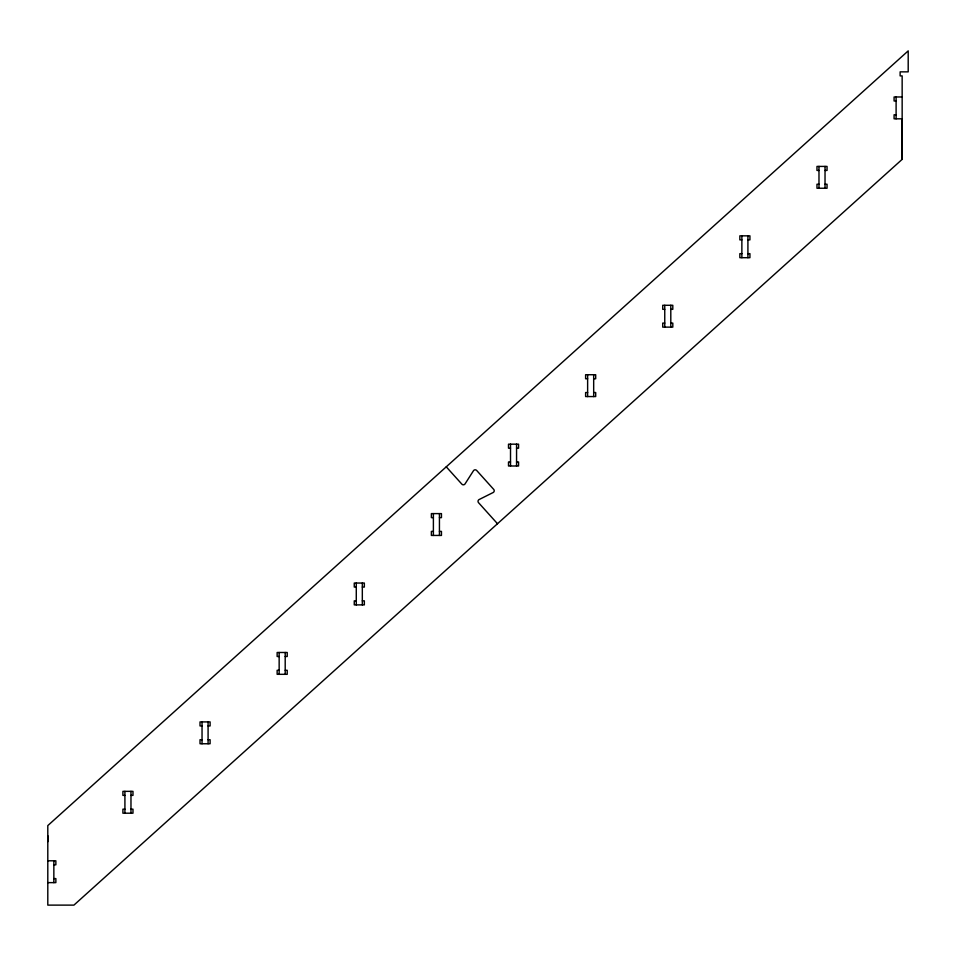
<?xml version="1.0" encoding="UTF-8"?>
<svg xmlns="http://www.w3.org/2000/svg" width="956" height="956" viewBox="0 0 956 956"><rect width="100%" height="100%" fill="white"/><g stroke="black" fill="none" stroke-linecap="round" stroke-linejoin="round"><path stroke-width="1.43" d="M47.8 841.722L47.8 835.675M902.153 96.974L894.087 96.974L894.087 101.001L896.107 101.001M896.107 114.78L894.087 114.78L894.087 118.819L902.153 118.819L902.153 159.365L73.923 905.117L47.8 905.117L47.8 825.59L908.2 50.883L908.2 71.855L900.134 71.855L900.134 75.894L902.153 75.894L902.153 159.162M818.981 170.443L816.974 170.443L816.974 166.416L827.048 166.416L827.048 170.443L825.028 170.443M818.981 184.221L816.974 184.221L816.974 188.248L827.048 188.248L827.048 184.221L825.028 184.221M741.868 239.884L739.848 239.884L739.848 235.845L749.934 235.845L749.934 239.884L747.915 239.884M741.868 253.663L739.848 253.663L739.848 257.69L749.934 257.69L749.934 253.663L747.915 253.663M664.755 309.326L662.735 309.326L662.735 305.287L672.809 305.287L672.809 309.326L670.801 309.326M664.755 323.092L662.735 323.092L662.735 327.131L672.809 327.131L672.809 323.092L670.801 323.092M587.629 378.755L585.61 378.755L585.61 374.728L595.696 374.728L595.696 378.755L593.676 378.755M587.629 392.534L585.61 392.534L585.61 396.561L595.696 396.561L595.696 392.534L593.676 392.534M510.516 448.197L508.496 448.197L508.496 444.17L518.57 444.17L518.57 448.197L516.563 448.197M510.516 461.975L508.496 461.975L508.496 466.002L518.57 466.002L518.57 461.975L516.563 461.975M433.391 517.638L431.371 517.638L431.371 513.599L441.457 513.599L441.457 517.638L439.437 517.638M433.391 531.405L431.371 531.405L431.371 535.444L441.457 535.444L441.457 531.405L439.437 531.405M356.277 587.068L354.258 587.068L354.258 583.04L364.344 583.04L364.344 587.068L362.324 587.068M356.277 600.846L354.258 600.846L354.258 604.885L364.344 604.885L364.344 600.846L362.324 600.846M279.152 656.509L277.144 656.509L277.144 652.482L287.218 652.482L287.218 656.509L285.199 656.509M279.152 670.287L277.144 670.287L277.144 674.315L287.218 674.315L287.218 670.287L285.199 670.287M202.039 725.951L200.019 725.951L200.019 721.911L210.105 721.911L210.105 725.951L208.085 725.951M202.039 739.729L200.019 739.729L200.019 743.756L210.105 743.756L210.105 739.729L208.085 739.729M124.913 795.38L122.906 795.38L122.906 791.353L132.98 791.353L132.98 795.38L130.972 795.38M124.913 809.158L122.906 809.158L122.906 813.197L132.98 813.197L132.98 809.158L130.972 809.158M47.8 860.794L55.866 860.794L55.866 864.822L53.847 864.822M53.847 878.6L55.866 878.6L55.866 882.627L47.8 882.627M446.261 466.827L461.868 484.154A2.02 2.02 0 0 0 464.939 484.071L473.59 470.555A2.02 2.02 0 0 1 476.662 470.46L493.714 489.4A2.02 2.02 0 0 1 493.296 492.448L478.956 499.63A2.02 2.02 0 0 0 478.538 502.677L497.49 523.721M896.107 96.974L896.107 118.819M825.028 166.416L825.028 188.248M818.981 166.416L818.981 188.248M747.915 235.845L747.915 257.69M741.868 235.845L741.868 257.69M670.801 305.287L670.801 327.131M664.755 305.287L664.755 327.131M593.676 374.728L593.676 396.561M587.629 374.728L587.629 396.561M516.563 444.17L516.563 466.002M510.516 444.17L510.516 466.002M439.437 513.599L439.437 535.444M433.391 513.599L433.391 535.444M362.324 583.04L362.324 604.885M356.277 583.04L356.277 604.885M285.199 652.482L285.199 674.315M279.152 652.482L279.152 674.315M208.085 721.911L208.085 743.756M202.039 721.911L202.039 743.756M130.972 791.353L130.972 813.197M124.913 791.353L124.913 813.197M53.847 860.794L53.847 882.627"/></g></svg>
